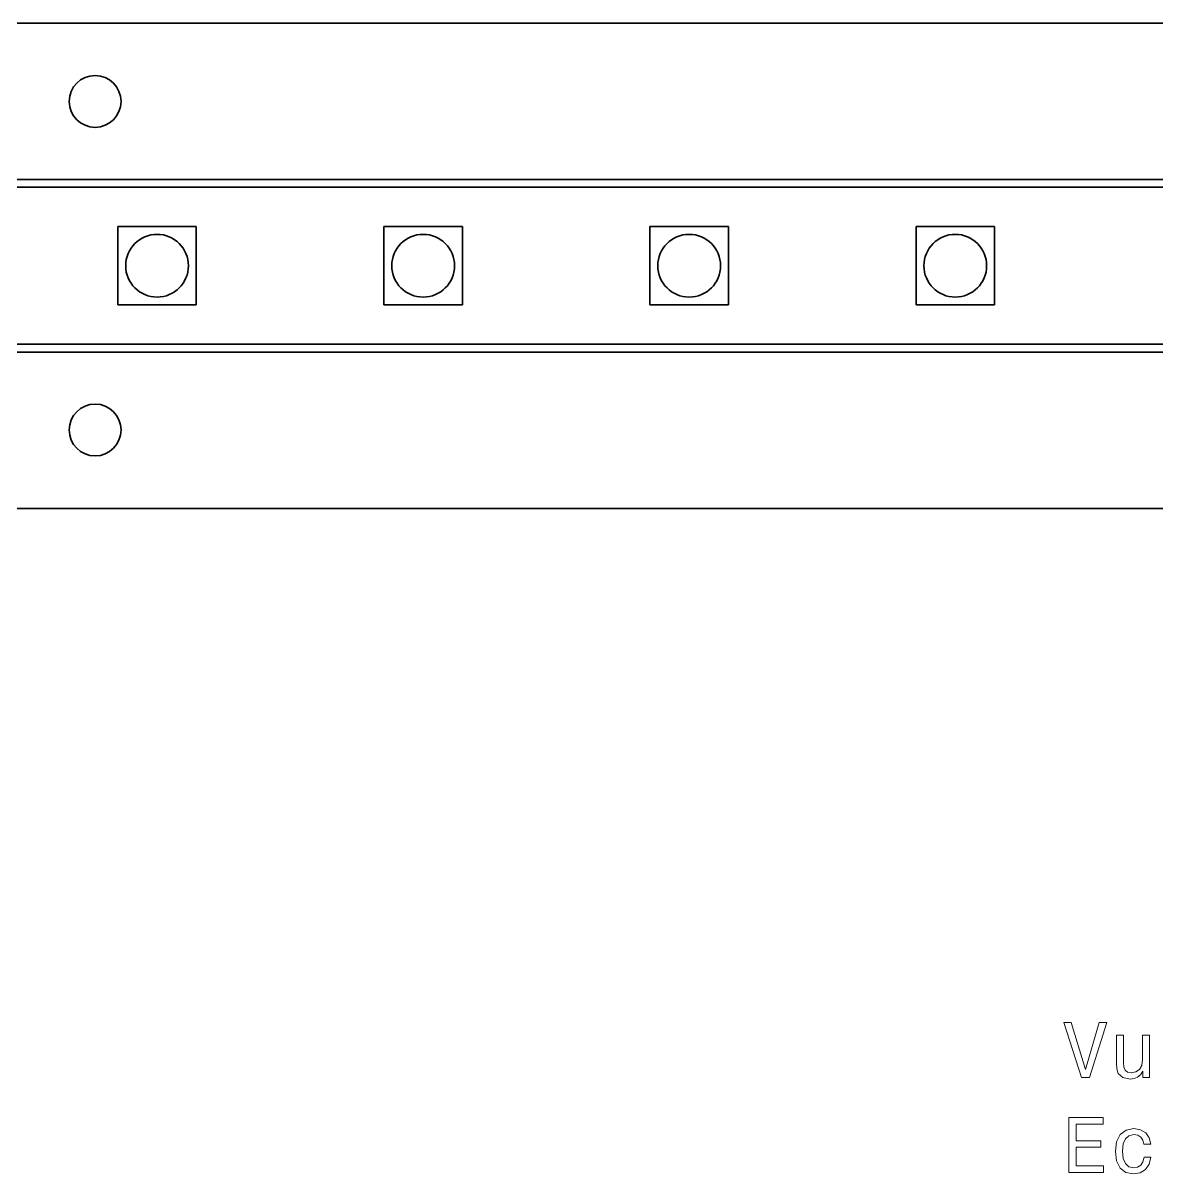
# Model space of a CAD drawing. Extents: x 241 to 1434, y 190 to 710.
# Drawn here: x 589.9 to 662.2, y 362.6 to 436 of the extents above; entities that cross this region are included whole.
import ezdxf

# ---------------------------------------------------------------- set-up
doc = ezdxf.new("R2010")
doc.units = 0

msp = doc.modelspace()

# ---------------------------------------------------------------- linework, layer by layer
at = {"color": 7, "lineweight": 35}
for p, q in [((452.315, 435.97), (736.685, 435.97)), ((452.315, 435.97), (736.685, 435.97)), ((705.671, 426), (457.315, 426)), ((705.671, 426), (457.315, 426)), ((457.815, 425.5), (705.171, 425.5)), ((705.171, 415.5), (457.815, 415.5)), ((457.315, 415), (705.671, 415)), ((457.315, 415), (705.671, 415)), ((736.685, 405.03), (452.315, 405.03)), ((736.685, 405.03), (452.315, 405.03))]:
    msp.add_line(p, q, dxfattribs=at)
at = {"color": 7, "lineweight": 35, "ltscale": 0.125}
for p, q in [((595.947, 423), (600.947, 423)), ((595.947, 423), (595.947, 418)), ((600.947, 418), (600.947, 423)), ((612.901, 423), (617.901, 423)), ((612.901, 423), (612.901, 418)), ((617.901, 418), (617.901, 423)), ((629.855, 423), (634.855, 423)), ((629.855, 423), (629.855, 418)), ((634.855, 418), (634.855, 423)), ((646.809, 423), (651.809, 423)), ((646.809, 423), (646.809, 418)), ((651.809, 418), (651.809, 423)), ((600.947, 418), (595.947, 418)), ((617.901, 418), (612.901, 418)), ((634.855, 418), (629.855, 418)), ((651.809, 418), (646.809, 418))]:
    msp.add_line(p, q, dxfattribs=at)
at = {"color": 7, "lineweight": 13}
for points in [[(658.483, 372.255), (657.605, 369.275), (656.703, 372.255), (656.224, 372.255), (657.353, 368.75), (657.858, 368.75), (658.962, 372.255)], [(661.685, 371.459), (661.242, 371.459), (661.242, 369.895), (661.191, 369.532), (661.045, 369.27), (660.818, 369.109), (660.52, 369.058), (660.283, 369.098), (660.132, 369.219), (660.046, 369.426), (660.026, 369.719), (660.026, 371.459), (659.582, 371.459), (659.582, 369.678), (659.597, 369.32), (659.693, 369.023), (659.986, 368.75), (660.455, 368.655), (660.707, 368.69), (660.924, 368.781), (661.11, 368.937), (661.262, 369.164), (661.262, 368.75), (661.685, 368.75)], [(656.546, 362.704), (658.765, 362.704), (658.765, 363.127), (657.01, 363.127), (657.01, 364.312), (658.574, 364.312), (658.574, 364.731), (657.01, 364.731), (657.01, 365.78), (658.725, 365.78), (658.725, 366.204), (656.546, 366.204)], [(661.322, 364.514), (661.761, 364.514), (661.67, 364.918), (661.453, 365.235), (661.115, 365.432), (660.677, 365.508), (660.193, 365.407), (659.824, 365.124), (659.592, 364.665), (659.512, 364.05), (659.587, 363.44), (659.814, 362.986), (660.172, 362.704), (660.662, 362.608), (661.095, 362.683), (661.433, 362.895), (661.665, 363.228), (661.766, 363.672), (661.342, 363.672), (661.267, 363.389), (661.126, 363.178), (660.924, 363.047), (660.677, 363.006), (660.369, 363.072), (660.147, 363.273), (660.011, 363.601), (659.966, 364.065), (660.011, 364.519), (660.152, 364.847), (660.379, 365.049), (660.677, 365.119), (660.939, 365.074), (661.136, 364.958), (661.267, 364.766)]]:
    msp.add_lwpolyline(points, close=True, dxfattribs=at)
at = {"color": 7, "lineweight": 35}
for centre, radius in [((594.5, 430.97), 1.65), ((594.5, 430.97), 1.65), ((598.447, 420.5), 2), ((615.401, 420.5), 2), ((632.355, 420.5), 2), ((649.309, 420.5), 2), ((594.5, 410.03), 1.65), ((594.5, 410.03), 1.65)]:
    msp.add_circle(centre, radius, dxfattribs=at)

doc.saveas('drawing.dxf')
